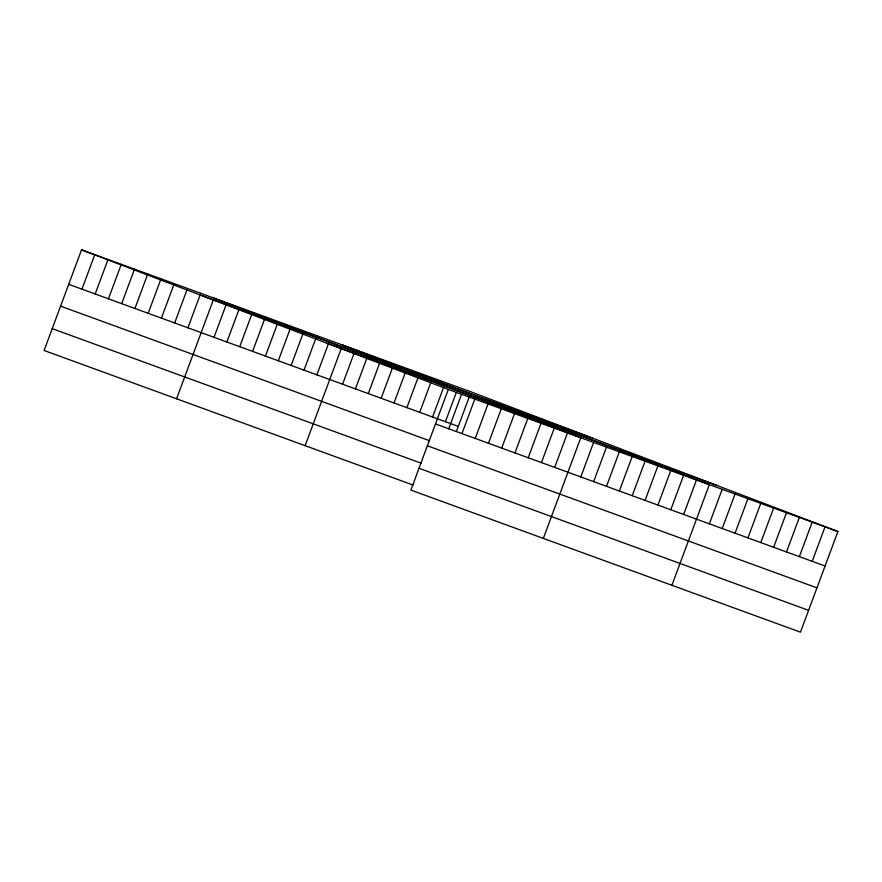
<?xml version="1.0" encoding="UTF-8"?>
<svg xmlns="http://www.w3.org/2000/svg" width="882" height="882" viewBox="0 0 882 882"><rect width="100%" height="100%" fill="white"/><g stroke="black" fill="none" stroke-linecap="round" stroke-linejoin="round"><path stroke-width="1.32" d="M81.53 249.827L448.31 389.447L410.88 490.094L800.47 632.173L837.9 531.515L471.12 391.906L81.53 249.827L44.1 350.485L413.118 485.056M81.949 289.153L94.782 254.655M95.19 293.993L108.023 259.484M108.442 298.822L121.275 264.324M121.683 303.651L134.516 269.153M134.935 308.48L147.757 273.982M148.176 313.308L161.009 278.811M161.428 318.137L174.25 283.64M174.669 322.966L187.028 289.748M187.921 327.806L200.743 293.298M176.565 398.785L213.521 299.406M214.017 337.321L226.376 304.103M226.872 342.007L239.706 307.509M239.728 346.692L251.613 314.753M252.594 351.389L265.416 316.892M265.449 356.074L278.271 321.577M278.304 360.76L290.178 328.821M291.159 365.457L303.033 333.506M304.014 370.142L316.847 335.645M316.87 374.828L328.754 342.889M305.128 445.675L341.61 347.574M342.58 384.21L353.991 353.539M355.435 388.896L366.846 358.224M368.301 393.581L379.701 362.921M381.156 398.267L392.556 367.607M394.011 402.964L405.411 372.292M406.867 407.649L418.266 376.978M419.722 412.335L430.648 382.953M432.577 417.021L443.988 386.36M445.432 421.717L456.369 392.325M448.729 428.773L461.562 394.276M456.49 431.254L469.224 397.01M461.97 433.602L474.803 399.105M475.222 438.431L488.044 403.934M488.463 443.26L501.296 408.763M501.715 448.1L514.537 413.592M514.956 452.929L527.789 418.432M528.208 457.758L541.03 423.261M541.449 462.587L554.282 428.09M554.69 467.416L567.523 432.919M543.334 538.406L580.775 437.748L213.995 298.138M580.797 476.942L593.63 442.433M593.652 481.627L606.485 447.13M606.507 486.313L619.34 451.816M619.362 490.998L632.196 456.501M632.229 495.695L645.051 461.187M645.084 500.381L657.906 465.883M657.939 505.066L670.761 470.569M670.794 509.752L683.627 475.255M683.649 514.449L696.482 479.951M671.908 585.284L709.337 484.637L342.558 345.016M709.36 523.82L722.193 489.323M722.215 528.505L735.048 494.008M735.07 533.202L747.903 498.705M747.936 537.888L760.758 503.39M760.791 542.573L773.613 508.076M773.646 547.259L786.479 512.762M786.501 551.956L799.335 517.458M799.357 556.641L812.19 522.144M812.212 561.327L825.045 526.83M202.573 295.9L592.164 437.979M327.277 343.374L716.868 485.442M448.31 389.447L837.9 531.515M68.708 284.324L458.287 426.403M435.476 423.944L825.067 566.024M60.582 306.153L429.6 440.735M427.362 445.774L816.952 587.853M52.214 328.644L421.243 463.226M418.994 468.265L808.585 610.344"/></g></svg>
